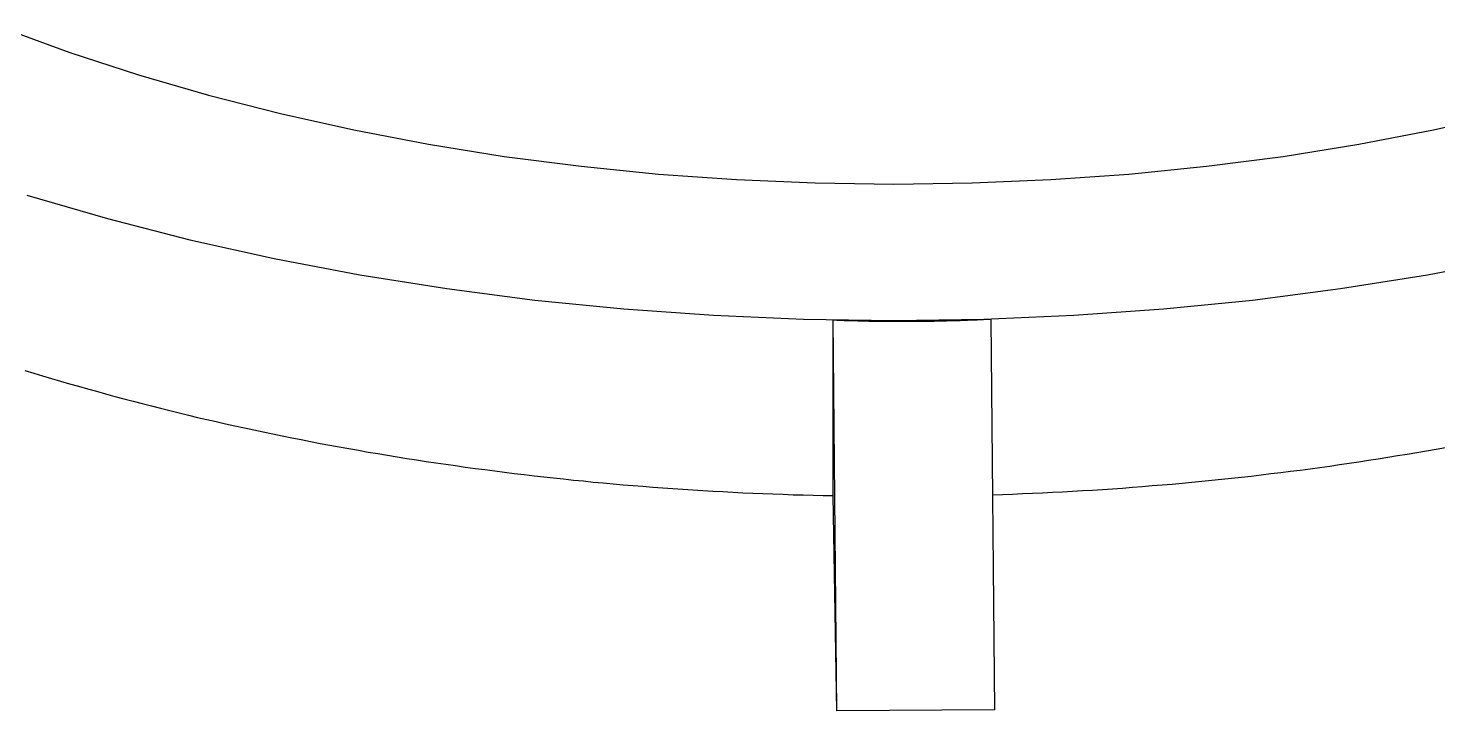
# Model space of a CAD drawing. Extents: x 3.27 to 9.48, y 3.29 to 7.63.
# Drawn here: x 8.6904 to 8.796, y 7.2019 to 7.2531 of the extents above; entities that cross this region are included whole.
import ezdxf

# ---------------------------------------------------------------- set-up
doc = ezdxf.new("R2010")
doc.units = 0
doc.layers.add('VISIBLE_EDGES_ANSI_', color=7, linetype='CONTINUOUS')

msp = doc.modelspace()

# ---------------------------------------------------------------- linework, layer by layer
at = {"layer": 'VISIBLE_EDGES_ANSI_'}
for p, q in [((8.75101, 7.20189), (8.75073, 7.2312)), ((8.75073, 7.21803), (8.75073, 7.2312)), ((8.76254, 7.23127), (8.76282, 7.20196)), ((8.75101, 7.20189), (8.75073, 7.21803)), ((8.76282, 7.20196), (8.75101, 7.20189))]:
    msp.add_line(p, q, dxfattribs=at)
for points in [[(8.68855, 7.25308, 0), (8.69353, 7.25126, 0), (8.69866, 7.24958, 0), (8.70392, 7.24805, 0), (8.70931, 7.24667, 0), (8.71481, 7.24545, 0), (8.7204, 7.24438, 0), (8.72608, 7.24347, 0), (8.73184, 7.24273, 0), (8.73764, 7.24214, 0), (8.74349, 7.24173, 0), (8.74937, 7.24148, 0), (8.75526, 7.24139, 0), (8.76115, 7.24148, 0), (8.76703, 7.24173, 0), (8.77288, 7.24214, 0), (8.77869, 7.24273, 0), (8.78444, 7.24347, 0), (8.79012, 7.24438, 0), (8.79571, 7.24545, 0), (8.80121, 7.24667, 0)], [(8.69031, 7.24056, 0), (8.69635, 7.2388, 0), (8.70253, 7.23722, 0), (8.70884, 7.23582, 0), (8.71526, 7.23459, 0), (8.72178, 7.23355, 0), (8.72838, 7.23269, 0), (8.73504, 7.23203, 0), (8.74176, 7.23155, 0), (8.7485, 7.23126, 0), (8.75526, 7.23116, 0), (8.76202, 7.23126, 0), (8.76877, 7.23155, 0), (8.77548, 7.23203, 0), (8.78214, 7.23269, 0), (8.78874, 7.23355, 0), (8.79526, 7.23459, 0), (8.80168, 7.23582, 0)], [(8.75073, 7.2312, 0), (8.75082, 7.2312, 0), (8.75091, 7.2312, 0), (8.751, 7.23119, 0), (8.7511, 7.23119, 0), (8.75119, 7.23119, 0), (8.75128, 7.23118, 0), (8.75137, 7.23118, 0), (8.75147, 7.23118, 0), (8.75156, 7.23117, 0), (8.75165, 7.23117, 0), (8.75174, 7.23117, 0), (8.75183, 7.23116, 0), (8.75193, 7.23116, 0), (8.75202, 7.23116, 0), (8.75211, 7.23116, 0), (8.7522, 7.23115, 0), (8.7523, 7.23115, 0), (8.75239, 7.23115, 0), (8.75248, 7.23115, 0), (8.75257, 7.23114, 0), (8.75266, 7.23114, 0), (8.75276, 7.23114, 0), (8.75285, 7.23114, 0), (8.75294, 7.23113, 0), (8.75303, 7.23113, 0), (8.75313, 7.23113, 0), (8.75322, 7.23113, 0), (8.75331, 7.23113, 0), (8.7534, 7.23112, 0), (8.7535, 7.23112, 0), (8.75359, 7.23112, 0), (8.75368, 7.23112, 0), (8.75377, 7.23112, 0), (8.75386, 7.23112, 0), (8.75396, 7.23112, 0), (8.75405, 7.23111, 0), (8.75414, 7.23111, 0), (8.75423, 7.23111, 0), (8.75433, 7.23111, 0), (8.75442, 7.23111, 0), (8.75451, 7.23111, 0), (8.7546, 7.23111, 0), (8.7547, 7.23111, 0), (8.75479, 7.23111, 0), (8.75488, 7.23111, 0), (8.75497, 7.2311, 0), (8.75506, 7.2311, 0), (8.75516, 7.2311, 0), (8.75525, 7.2311, 0), (8.75534, 7.2311, 0), (8.75543, 7.2311, 0), (8.75553, 7.2311, 0), (8.75562, 7.2311, 0), (8.75571, 7.2311, 0), (8.7558, 7.2311, 0), (8.7559, 7.2311, 0), (8.75599, 7.2311, 0), (8.75608, 7.2311, 0), (8.75617, 7.2311, 0), (8.75626, 7.2311, 0), (8.75636, 7.2311, 0), (8.75645, 7.2311, 0), (8.75654, 7.2311, 0), (8.75663, 7.2311, 0), (8.75673, 7.2311, 0), (8.75682, 7.2311, 0), (8.75691, 7.23111, 0), (8.757, 7.23111, 0), (8.75709, 7.23111, 0), (8.75719, 7.23111, 0), (8.75728, 7.23111, 0), (8.75737, 7.23111, 0), (8.75746, 7.23111, 0), (8.75756, 7.23111, 0), (8.75765, 7.23111, 0), (8.75774, 7.23111, 0), (8.75783, 7.23112, 0), (8.75793, 7.23112, 0), (8.75802, 7.23112, 0), (8.75811, 7.23112, 0), (8.7582, 7.23112, 0), (8.75829, 7.23112, 0), (8.75839, 7.23113, 0), (8.75848, 7.23113, 0), (8.75857, 7.23113, 0), (8.75866, 7.23113, 0), (8.75876, 7.23113, 0), (8.75885, 7.23114, 0), (8.75894, 7.23114, 0), (8.75903, 7.23114, 0), (8.75913, 7.23114, 0), (8.75922, 7.23114, 0), (8.75931, 7.23115, 0), (8.7594, 7.23115, 0), (8.75949, 7.23115, 0), (8.75959, 7.23115, 0), (8.75968, 7.23116, 0), (8.75977, 7.23116, 0), (8.75986, 7.23116, 0), (8.75996, 7.23116, 0), (8.76005, 7.23117, 0), (8.76014, 7.23117, 0), (8.76023, 7.23117, 0), (8.76032, 7.23118, 0), (8.76042, 7.23118, 0), (8.76051, 7.23118, 0), (8.7606, 7.23119, 0), (8.76069, 7.23119, 0), (8.76079, 7.23119, 0), (8.76088, 7.2312, 0), (8.76097, 7.2312, 0), (8.76106, 7.2312, 0), (8.76115, 7.23121, 0), (8.76125, 7.23121, 0), (8.76134, 7.23122, 0), (8.76143, 7.23122, 0), (8.76152, 7.23122, 0), (8.76162, 7.23123, 0), (8.76171, 7.23123, 0), (8.7618, 7.23124, 0), (8.76189, 7.23124, 0), (8.76198, 7.23124, 0), (8.76208, 7.23125, 0), (8.76217, 7.23125, 0), (8.76226, 7.23126, 0), (8.76235, 7.23126, 0), (8.76245, 7.23127, 0), (8.76254, 7.23127, 0)], [(8.69016, 7.22742, 0), (8.69083, 7.22722, 0), (8.69149, 7.22702, 0), (8.69216, 7.22682, 0), (8.69283, 7.22662, 0), (8.6935, 7.22642, 0), (8.69418, 7.22623, 0), (8.69485, 7.22604, 0), (8.69553, 7.22585, 0), (8.69621, 7.22566, 0), (8.69689, 7.22547, 0), (8.69758, 7.22529, 0), (8.69826, 7.22511, 0), (8.69895, 7.22493, 0), (8.69964, 7.22476, 0), (8.70033, 7.22458, 0), (8.70102, 7.22441, 0), (8.70171, 7.22424, 0), (8.70241, 7.22407, 0), (8.7031, 7.2239, 0), (8.7038, 7.22374, 0), (8.7045, 7.22358, 0), (8.7052, 7.22342, 0), (8.7059, 7.22326, 0), (8.70661, 7.22311, 0), (8.70731, 7.22296, 0), (8.70802, 7.22281, 0), (8.70873, 7.22266, 0), (8.70944, 7.22251, 0), (8.71015, 7.22237, 0), (8.71086, 7.22223, 0), (8.71157, 7.22209, 0), (8.71229, 7.22195, 0), (8.713, 7.22182, 0), (8.71372, 7.22169, 0), (8.71444, 7.22156, 0), (8.71516, 7.22143, 0), (8.71588, 7.2213, 0), (8.7166, 7.22118, 0), (8.71733, 7.22106, 0), (8.71805, 7.22094, 0), (8.71878, 7.22082, 0), (8.71951, 7.22071, 0), (8.72023, 7.2206, 0), (8.72096, 7.22049, 0), (8.72169, 7.22038, 0), (8.72242, 7.22028, 0), (8.72316, 7.22017, 0), (8.72389, 7.22007, 0), (8.72462, 7.21998, 0), (8.72536, 7.21988, 0), (8.72609, 7.21979, 0), (8.72683, 7.2197, 0), (8.72757, 7.21961, 0), (8.72831, 7.21952, 0), (8.72904, 7.21944, 0), (8.72978, 7.21936, 0), (8.73052, 7.21928, 0), (8.73127, 7.2192, 0), (8.73201, 7.21913, 0), (8.73275, 7.21905, 0), (8.73349, 7.21898, 0), (8.73424, 7.21892, 0), (8.73498, 7.21885, 0), (8.73573, 7.21879, 0), (8.73647, 7.21873, 0), (8.73722, 7.21867, 0), (8.73797, 7.21861, 0), (8.73871, 7.21856, 0), (8.73946, 7.21851, 0), (8.74021, 7.21846, 0), (8.74096, 7.21841, 0), (8.74171, 7.21837, 0), (8.74246, 7.21833, 0), (8.74321, 7.21829, 0), (8.74396, 7.21825, 0), (8.74471, 7.21822, 0), (8.74546, 7.21819, 0), (8.74621, 7.21816, 0), (8.74697, 7.21813, 0), (8.74772, 7.2181, 0), (8.74847, 7.21808, 0), (8.74922, 7.21806, 0), (8.74997, 7.21804, 0), (8.75073, 7.21803, 0)], [(8.76266, 7.2181, 0), (8.76341, 7.21812, 0), (8.76416, 7.21815, 0), (8.76491, 7.21818, 0), (8.76566, 7.21821, 0), (8.76641, 7.21825, 0), (8.76716, 7.21828, 0), (8.76791, 7.21832, 0), (8.76866, 7.21836, 0), (8.76941, 7.21841, 0), (8.77016, 7.21845, 0), (8.77091, 7.2185, 0), (8.77165, 7.21855, 0), (8.7724, 7.2186, 0), (8.77315, 7.21866, 0), (8.77389, 7.21872, 0), (8.77464, 7.21878, 0), (8.77538, 7.21884, 0), (8.77613, 7.2189, 0), (8.77687, 7.21897, 0), (8.77761, 7.21904, 0), (8.77835, 7.21911, 0), (8.77909, 7.21918, 0), (8.77983, 7.21926, 0), (8.78057, 7.21934, 0), (8.78131, 7.21942, 0), (8.78205, 7.2195, 0), (8.78279, 7.21959, 0), (8.78353, 7.21968, 0), (8.78426, 7.21977, 0), (8.785, 7.21986, 0), (8.78573, 7.21995, 0), (8.78646, 7.22005, 0), (8.7872, 7.22015, 0), (8.78793, 7.22025, 0), (8.78866, 7.22036, 0), (8.78939, 7.22046, 0), (8.79012, 7.22057, 0), (8.79084, 7.22068, 0), (8.79157, 7.2208, 0), (8.79229, 7.22091, 0), (8.79302, 7.22103, 0), (8.79374, 7.22115, 0), (8.79446, 7.22127, 0), (8.79518, 7.2214, 0), (8.7959, 7.22152, 0), (8.79662, 7.22165, 0)]]:
    msp.add_polyline3d(points, dxfattribs=at)

doc.saveas('drawing.dxf')
